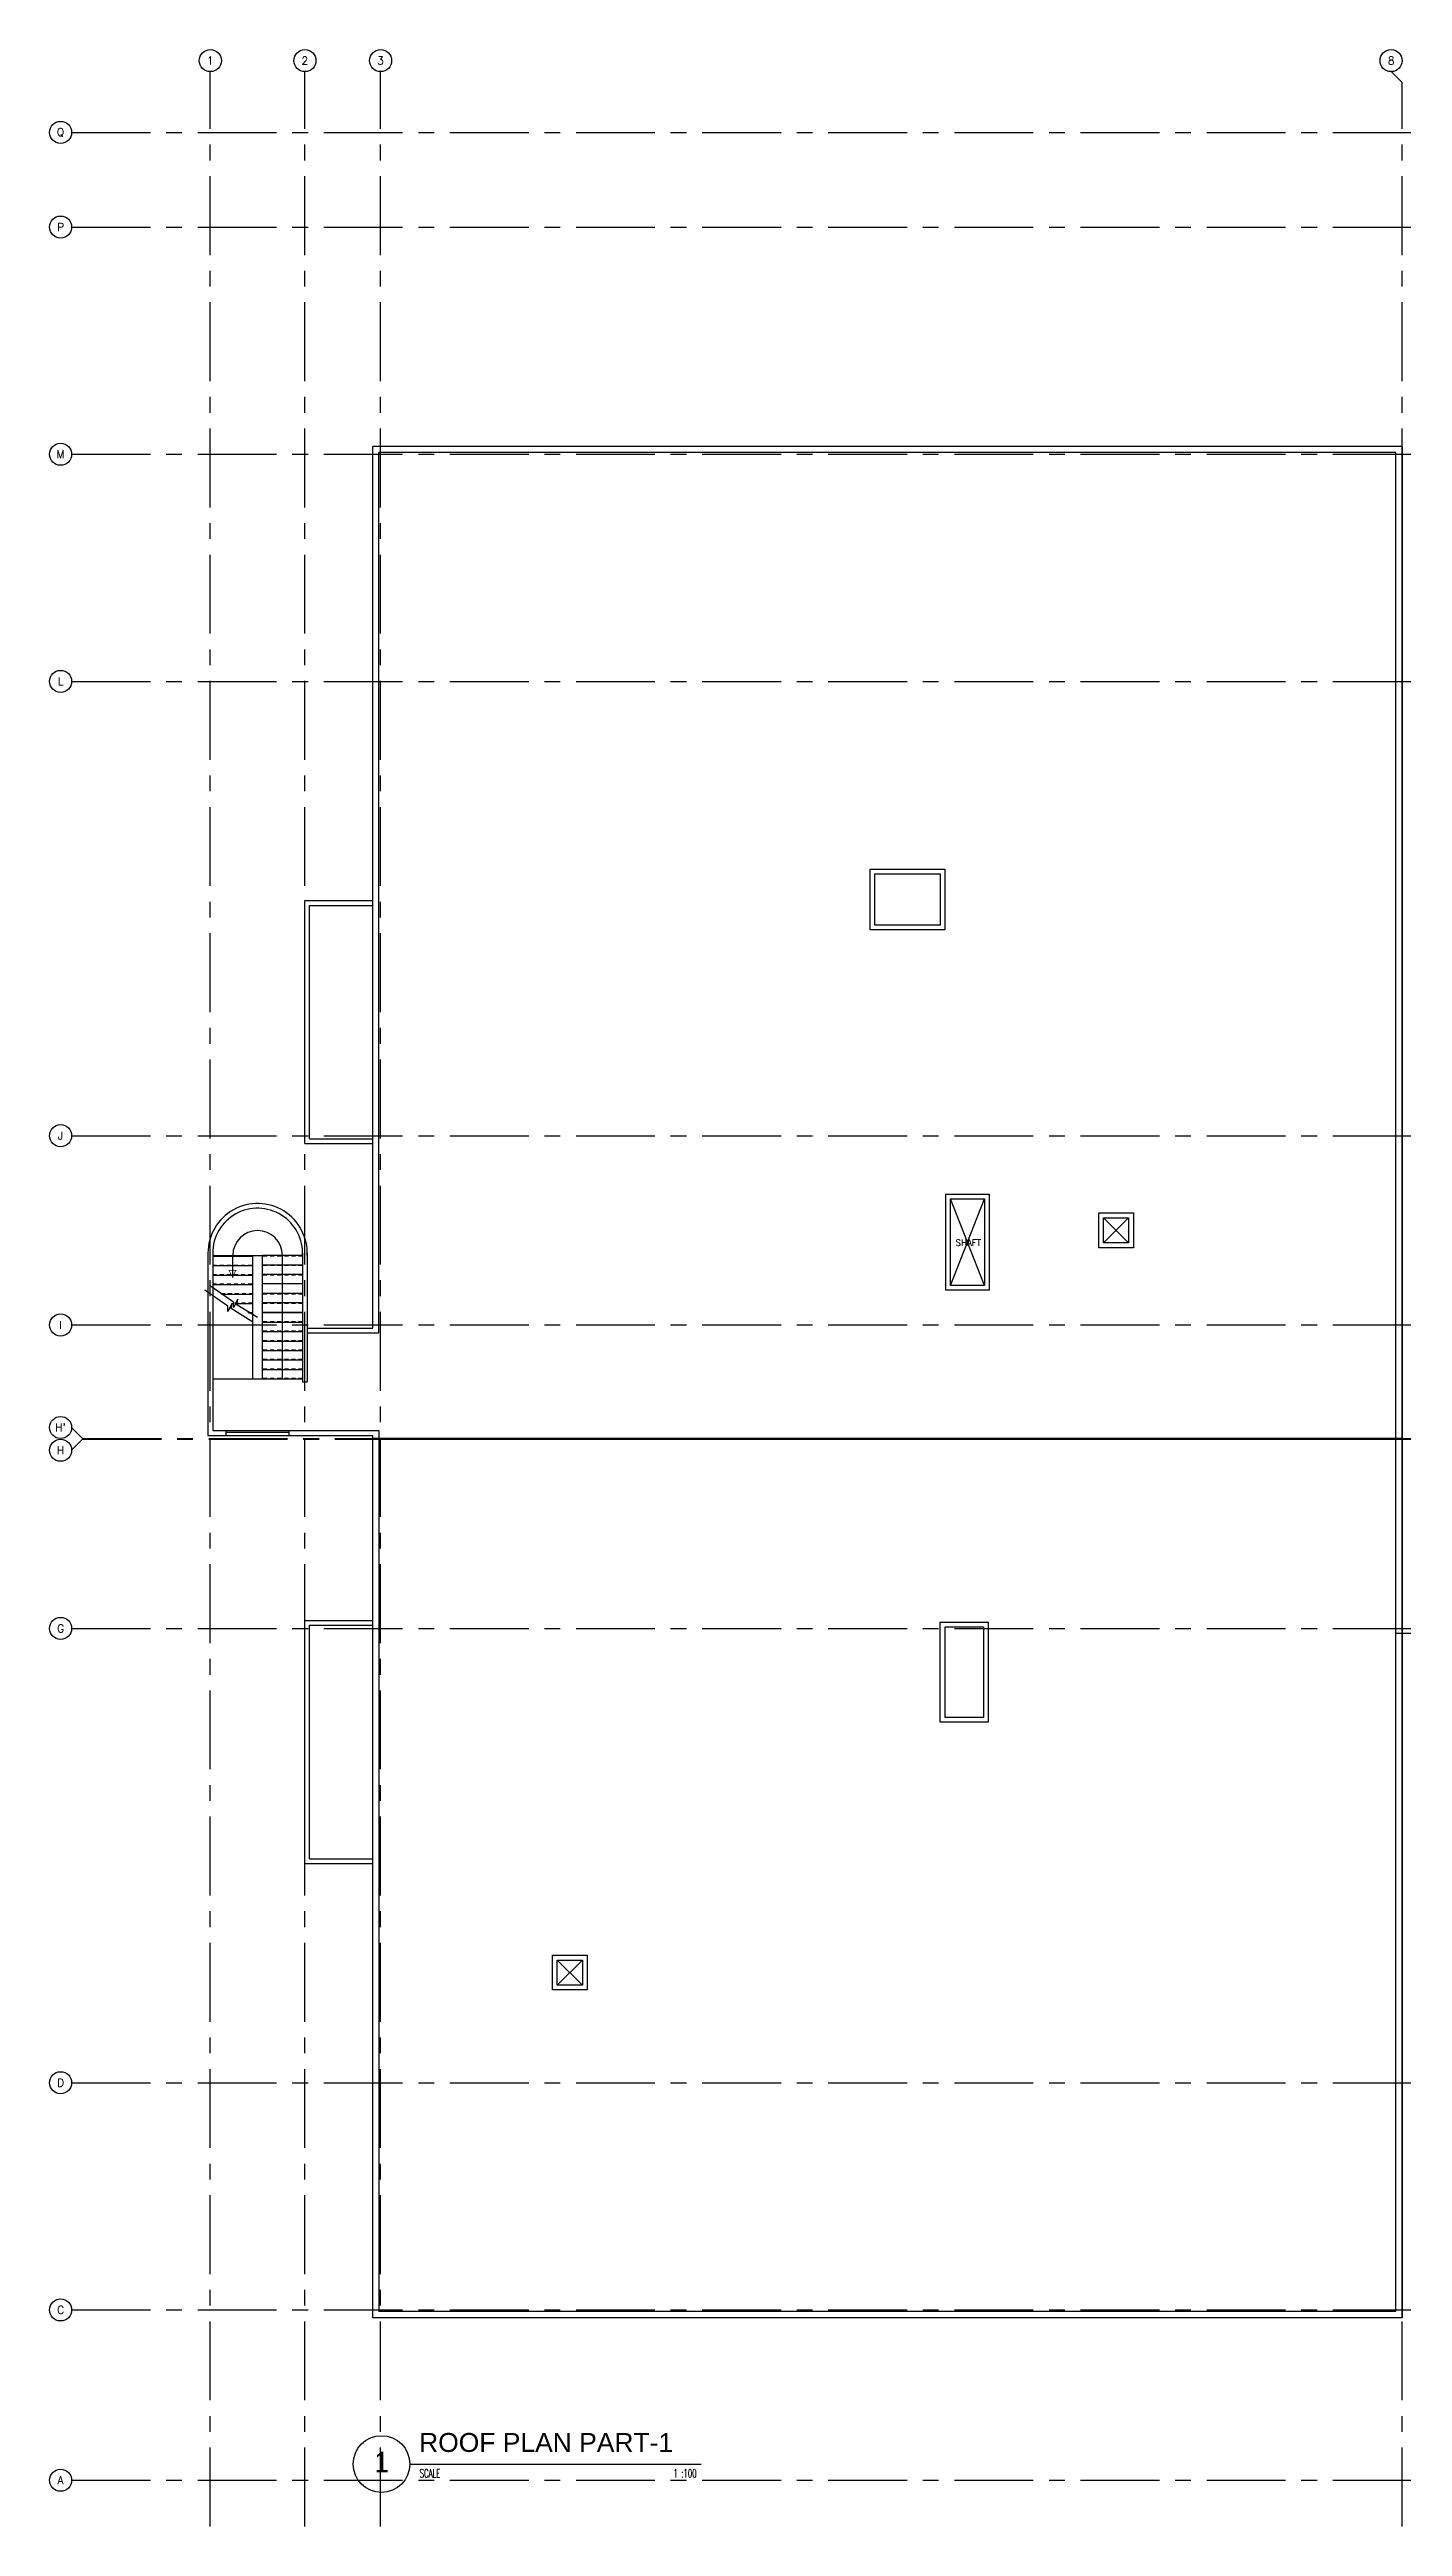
# Model space of a CAD drawing. Extents: x 88808.2 to 88901.9, y 39921.6 to 40000.1.
# Drawn here: x 88808.2 to 88851.1, y 39921.6 to 40000.1 of the extents above; entities that cross this region are included whole.
import ezdxf
from ezdxf.enums import TextEntityAlignment as Align

# ---------------------------------------------------------------- set-up
doc = ezdxf.new("R2010")
doc.units = 0
doc.header["$MEASUREMENT"] = 0
doc.linetypes.add('CENTERX2', pattern=[4, 2.5, -0.5, 0.5, -0.5])
doc.linetypes.add('HIDDEN2', pattern=[0.1875, 0.125, -0.0625])
doc.layers.get('0').update_dxf_attribs({"color": 9, "linetype": 'CONTINUOUS'})
for name, color, linetype in [('AX', 9, 'CONTINUOUS'), ('AX-CR', 7, 'CONTINUOUS'), ('AX-TXT', 6, 'CONTINUOUS'), ('AXES', 11, 'CENTERX2'), ('CER', 2, 'CONTINUOUS'), ('CTXT', 6, 'CONTINUOUS'), ('DOOR', 9, 'CONTINUOUS'), ('E-TXT', 2, 'CONTINUOUS'), ('EJ', 9, 'CONTINUOUS'), ('PROJ-L', 9, 'CONTINUOUS'), ('ROOF', 9, 'CONTINUOUS'), ('SHAFT', 9, 'CONTINUOUS'), ('SHAFTS', 9, 'CONTINUOUS'), ('STR', 9, 'CONTINUOUS'), ('WALL', 9, 'CONTINUOUS'), ('WIN', 9, 'CONTINUOUS')]:
    doc.layers.add(name, color=color, linetype=linetype)
doc.styles.add('ROMANS', font='ROMANS.shx')
doc.styles.add('TTXT', font='ARIAL.TTF', dxfattribs={"width": 0.6})

# ---------------------------------------------------------------- blocks, each defined once
blk = doc.blocks.new('AXL')
at = {"layer": 'AX-CR'}
blk.add_circle((-350, 0), 350, dxfattribs=at)
at = {"layer": 'AX-TXT', "style": 'ROMANS'}
blk.add_attdef('AX', text='', height=250, dxfattribs=at).set_placement((-350, 0), align=Align.MIDDLE)
blk = doc.blocks.new('AXU')
at = {"layer": 'AX-CR'}
blk.add_circle((0, 350), 350, dxfattribs=at)
at = {"layer": 'AX-TXT', "style": 'ROMANS'}
blk.add_attdef('AX', text='', height=250, dxfattribs=at).set_placement((0, 350), align=Align.MIDDLE)

msp = doc.modelspace()

# ---------------------------------------------------------------- linework, layer by layer
at = {"linetype": 'Continuous'}
for p, q in [((88814.67, 39961.9), (88814.97, 39961.9)), ((88814.97, 39957.98), (88813.405, 39957.98))]:
    msp.add_line(p, q, dxfattribs=at)
for p, q in [((88813.885, 39960.293), (88813.154, 39960.801)), ((88814.064, 39960.42), (88813.332, 39960.928)), ((88814.026, 39960.392), (88813.885, 39960.123)), ((88813.885, 39960.123), (88813.885, 39960.293)), ((88813.991, 39960.217), (88814.026, 39960.392)), ((88814.646, 39959.807), (88813.991, 39960.217)), ((88814.204, 39960.519), (88814.064, 39960.25)), ((88814.064, 39960.25), (88814.064, 39960.42)), ((88814.169, 39960.343), (88814.204, 39960.519)), ((88814.824, 39959.934), (88814.169, 39960.343))]:
    msp.add_line(p, q)
at = {"layer": 'AXES'}
for p, q in [((88813.33, 39921.615), (88813.33, 39999.428)), ((88816.33, 39921.615), (88816.33, 39999.428)), ((88818.73, 39921.615), (88818.73, 39999.428)), ((88851.13, 39999.078), (88850.78, 39999.428)), ((88851.13, 39921.615), (88851.13, 39999.078)), ((88808.93, 39997.5), (88876.97, 39997.5)), ((88808.93, 39994.5), (88876.97, 39994.5)), ((88808.93, 39987.3), (88876.97, 39987.3)), ((88808.93, 39980.1), (88876.97, 39980.1)), ((88808.93, 39965.7), (88876.97, 39965.7)), ((88808.93, 39959.7), (88876.97, 39959.7)), ((88809.28, 39956.1), (88808.93, 39956.45)), ((88809.28, 39956.08), (88808.93, 39955.73)), ((88809.28, 39956.1), (88876.97, 39956.1)), ((88809.28, 39956.08), (88876.97, 39956.08)), ((88808.93, 39950.08), (88876.97, 39950.08)), ((88808.93, 39935.68), (88876.97, 39935.68)), ((88808.93, 39928.48), (88876.97, 39928.48)), ((88808.93, 39923.08), (88876.97, 39923.08))]:
    msp.add_line(p, q, dxfattribs=at)
at = {"layer": 'CER', "color": 6}
msp.add_line((88819.659, 39923.593), (88828.897, 39923.593), dxfattribs=at)
msp.add_circle((88818.759, 39923.593), 0.9, dxfattribs=at)
at = {"layer": 'DOOR', "color": 0, "linetype": 'Continuous'}
msp.add_line((88850.93, 39949.93), (88860.97, 39949.93), dxfattribs=at)
at = {"layer": 'EJ'}
for p, q in [((88851.13, 39928.23), (88851.13, 39987.55)), ((88818.48, 39956.1), (88894.046, 39956.1)), ((88818.48, 39956.08), (88894.046, 39956.08))]:
    msp.add_line(p, q, dxfattribs=at)
at = {"layer": 'EJ', "color": 8}
msp.add_line((88851.13, 39977.5), (88851.13, 39959.45), dxfattribs=at)
at = {"layer": 'PROJ-L'}
for p, q in [((88816.33, 39965.451), (88816.33, 39973.15)), ((88816.33, 39973.15), (88818.48, 39973.15)), ((88816.48, 39965.601), (88816.48, 39973)), ((88816.48, 39973), (88818.48, 39973)), ((88816.33, 39965.451), (88818.48, 39965.451)), ((88816.48, 39965.601), (88818.48, 39965.601)), ((88816.33, 39942.631), (88816.33, 39950.33)), ((88816.33, 39950.33), (88818.48, 39950.33)), ((88816.48, 39942.781), (88816.48, 39950.18)), ((88816.48, 39950.18), (88818.48, 39950.18)), ((88816.33, 39942.631), (88818.48, 39942.631)), ((88816.48, 39942.781), (88818.48, 39942.781))]:
    msp.add_line(p, q, dxfattribs=at)
at = {"layer": 'ROOF', "color": 0, "linetype": 'Continuous'}
for p, q in [((88818.48, 39959.6), (88818.48, 39987.55)), ((88818.68, 39959.45), (88818.68, 39987.35)), ((88818.48, 39928.23), (88818.48, 39956.2)), ((88818.68, 39956.35), (88818.68, 39950.33)), ((88818.68, 39950.33), (88818.68, 39928.43)), ((88850.93, 39928.43), (88818.68, 39928.43)), ((88851.13, 39928.23), (88818.48, 39928.23))]:
    msp.add_line(p, q, dxfattribs=at)
at = {"layer": 'ROOF'}
for p, q in [((88851.13, 39987.55), (88818.48, 39987.55)), ((88850.93, 39987.35), (88818.68, 39987.35)), ((88850.93, 39928.43), (88850.93, 39987.35)), ((88851.13, 39987.55), (88851.13, 39928.23)), ((88814.67, 39961.9), (88814.67, 39957.98)), ((88814.97, 39961.9), (88814.97, 39957.98)), ((88814.558, 39960.1), (88814.67, 39960.1)), ((88814.558, 39960.1), (88814.67, 39960.1)), ((88814.59, 39960.08), (88814.67, 39960.08)), ((88814.59, 39960.08), (88814.67, 39960.08)), ((88816.405, 39959.6), (88818.48, 39959.6)), ((88816.405, 39959.45), (88818.68, 39959.45)), ((88815.83, 39956.35), (88818.68, 39956.35)), ((88816.405, 39956.2), (88818.48, 39956.2)), ((88851.13, 39956.1), (88818.48, 39956.1)), ((88851.13, 39956.08), (88818.48, 39956.08))]:
    msp.add_line(p, q, dxfattribs=at)
at = {"layer": 'SHAFTS', "color": 7}
for p, q in [((88834.255, 39972.225), (88834.255, 39974.15)), ((88834.255, 39974.15), (88836.63, 39974.15)), ((88836.63, 39974.15), (88836.63, 39972.743)), ((88836.63, 39972.743), (88836.63, 39972.225)), ((88836.63, 39972.225), (88834.255, 39972.225)), ((88836.481, 39947.11), (88836.481, 39950.28)), ((88836.481, 39950.28), (88838.005, 39950.28)), ((88836.631, 39947.26), (88836.631, 39950.13)), ((88836.631, 39950.13), (88837.855, 39950.13)), ((88837.855, 39950.13), (88837.855, 39947.26)), ((88838.005, 39950.28), (88838.005, 39947.11)), ((88837.855, 39947.26), (88836.631, 39947.26)), ((88838.005, 39947.11), (88836.481, 39947.11))]:
    msp.add_line(p, q, dxfattribs=at)
at = {"layer": 'SHAFTS', "linetype": 'Continuous'}
for p, q in [((88836.805, 39960.95), (88837.88, 39963.7)), ((88837.88, 39960.95), (88836.805, 39963.7))]:
    msp.add_line(p, q, dxfattribs=at)
at = {"layer": 'SHAFTS', "color": 97, "linetype": 'Continuous'}
for p, q in [((88836.805, 39960.95), (88837.88, 39963.7)), ((88837.88, 39960.95), (88836.805, 39963.7)), ((88841.655, 39963.1), (88842.455, 39962.3)), ((88842.455, 39963.1), (88841.655, 39962.3)), ((88825.13, 39939.57), (88824.33, 39938.77)), ((88824.33, 39939.57), (88825.13, 39938.77))]:
    msp.add_line(p, q, dxfattribs=at)
at = {"layer": 'SHAFTS', "color": 7}
for points in [[(88834.405, 39974), (88836.48, 39974), (88836.48, 39972.375), (88834.405, 39972.375)], [(88836.655, 39963.85), (88838.03, 39963.85), (88838.03, 39960.8), (88836.655, 39960.8)], [(88836.805, 39963.7), (88837.88, 39963.7), (88837.88, 39960.95), (88836.805, 39960.95)], [(88841.505, 39963.25), (88842.605, 39963.25), (88842.605, 39962.15), (88841.505, 39962.15)], [(88841.655, 39963.1), (88842.455, 39963.1), (88842.455, 39962.3), (88841.655, 39962.3)], [(88824.18, 39939.72), (88825.28, 39939.72), (88825.28, 39938.62), (88824.18, 39938.62)], [(88824.33, 39939.57), (88825.13, 39939.57), (88825.13, 39938.77), (88824.33, 39938.77)]]:
    msp.add_lwpolyline(points, close=True, dxfattribs=at)
at = {"layer": 'STR'}
for p, q in [((88813.405, 39961.9), (88814.68, 39961.9)), ((88813.405, 39961.88), (88814.68, 39961.88)), ((88813.405, 39961.58), (88814.68, 39961.58)), ((88814.043, 39961.207), (88814.043, 39961.902)), ((88816.255, 39961.9), (88814.98, 39961.9)), ((88816.255, 39961.6), (88814.98, 39961.6)), ((88815.618, 39957.98), (88815.618, 39961.902)), ((88813.405, 39961.28), (88814.68, 39961.28)), ((88813.405, 39960.98), (88814.68, 39960.98)), ((88813.69, 39960.68), (88814.68, 39960.68)), ((88816.255, 39961.3), (88814.98, 39961.3)), ((88816.255, 39961), (88814.98, 39961)), ((88816.255, 39960.7), (88814.98, 39960.7)), ((88814.122, 39960.38), (88814.68, 39960.38)), ((88814.554, 39960.08), (88814.68, 39960.08)), ((88816.255, 39960.4), (88814.98, 39960.4)), ((88816.255, 39960.1), (88814.98, 39960.1)), ((88816.255, 39960.08), (88814.98, 39960.08)), ((88816.255, 39959.78), (88814.98, 39959.78)), ((88816.255, 39959.48), (88814.98, 39959.48)), ((88816.255, 39959.18), (88814.98, 39959.18)), ((88816.255, 39958.88), (88814.98, 39958.88)), ((88816.255, 39958.58), (88814.98, 39958.58)), ((88816.255, 39958.28), (88814.98, 39958.28)), ((88816.255, 39957.98), (88814.98, 39957.98))]:
    msp.add_line(p, q, dxfattribs=at)
at = {"layer": 'STR', "linetype": 'HIDDEN2'}
for p, q in [((88813.405, 39961.9), (88814.68, 39961.9)), ((88813.405, 39961.88), (88814.68, 39961.88)), ((88813.405, 39961.6), (88814.68, 39961.6)), ((88816.255, 39961.88), (88814.98, 39961.88)), ((88816.255, 39961.58), (88814.98, 39961.58)), ((88813.405, 39961.3), (88814.68, 39961.3)), ((88813.405, 39961), (88814.68, 39961)), ((88813.405, 39960.98), (88814.68, 39960.98)), ((88813.661, 39960.7), (88814.68, 39960.7)), ((88816.255, 39961.28), (88814.98, 39961.28)), ((88816.255, 39960.68), (88814.98, 39960.68)), ((88814.093, 39960.4), (88814.68, 39960.4)), ((88814.525, 39960.1), (88814.68, 39960.1)), ((88816.255, 39960.38), (88814.98, 39960.38)), ((88816.255, 39959.8), (88814.98, 39959.8)), ((88816.255, 39959.5), (88814.98, 39959.5)), ((88816.255, 39959.2), (88814.98, 39959.2)), ((88816.255, 39958.9), (88814.98, 39958.9)), ((88816.255, 39958.6), (88814.98, 39958.6)), ((88816.255, 39958.3), (88814.98, 39958.3)), ((88816.255, 39958), (88814.98, 39958))]:
    msp.add_line(p, q, dxfattribs=at)
at = {"layer": 'STR', "const_width": 0.0215}
msp.add_lwpolyline([(88813.917, 39961.433), (88814.148, 39961.433), (88814.033, 39961.233)], close=True, dxfattribs=at)
at = {"layer": 'STR'}
msp.add_arc((88814.83, 39961.902), 0.787, 0, 180, dxfattribs=at)
at = {"layer": 'WALL'}
for p, q in [((88813.255, 39961.975), (88813.255, 39956.2)), ((88813.405, 39961.975), (88813.405, 39956.35)), ((88816.255, 39961.975), (88816.255, 39957.9)), ((88816.405, 39961.975), (88816.405, 39957.9)), ((88816.255, 39957.9), (88816.405, 39957.9)), ((88813.255, 39956.2), (88813.83, 39956.2)), ((88813.405, 39956.35), (88813.83, 39956.35)), ((88813.83, 39956.2), (88813.83, 39956.35)), ((88815.83, 39956.2), (88815.83, 39956.35)), ((88815.83, 39956.2), (88816.405, 39956.2))]:
    msp.add_line(p, q, dxfattribs=at)
for radius, start, end in [(1.575, 357.25838, 180), (1.425, 356.96954, 180.00002)]:
    msp.add_arc((88814.83, 39961.975), radius, start, end, dxfattribs=at)
at = {"layer": 'WIN'}
for p, q in [((88813.83, 39956.35), (88815.83, 39956.35)), ((88813.83, 39956.3), (88815.83, 39956.3)), ((88813.83, 39956.2), (88815.83, 39956.2))]:
    msp.add_line(p, q, dxfattribs=at)

# ---------------------------------------------------------------- block references
at = {"layer": 'AX', "xscale": 0.001, "yscale": 0.001, "zscale": 0.001}
for name, p, values in [('AXU', (88813.33, 39999.428), {'AX': '1'}), ('AXU', (88816.33, 39999.428), {'AX': '2'}), ('AXU', (88818.73, 39999.428), {'AX': '3'}), ('AXU', (88850.78, 39999.428), {'AX': '8'}), ('AXL', (88808.93, 39997.5), {'AX': 'Q'}), ('AXL', (88808.93, 39994.5), {'AX': 'P'}), ('AXL', (88808.93, 39987.3), {'AX': 'M'}), ('AXL', (88808.93, 39980.1), {'AX': 'L'}), ('AXL', (88808.93, 39965.7), {'AX': 'J'}), ('AXL', (88808.93, 39959.7), {'AX': 'I'}), ('AXL', (88808.93, 39956.45), {'AX': "H'"}), ('AXL', (88808.93, 39955.73), {'AX': 'H'}), ('AXL', (88808.93, 39950.08), {'AX': 'G'}), ('AXL', (88808.93, 39935.68), {'AX': 'D'}), ('AXL', (88808.93, 39928.48), {'AX': 'C'}), ('AXL', (88808.93, 39923.08), {'AX': 'A'})]:
    msp.add_blockref(name, p, dxfattribs=at).add_auto_attribs(values)

# ---------------------------------------------------------------- texts
at = {"layer": 'CTXT', "style": 'TTXT'}
msp.add_text('ROOF PLAN PART-1', height=0.6, dxfattribs=at).set_placement((88819.952, 39923.978))
at = {"layer": 'CTXT', "style": 'TTXT', "width": 0.9}
msp.add_text('1', height=0.65, dxfattribs=at).set_placement((88818.54, 39923.334))
at = {"layer": 'E-TXT', "style": 'ROMANS', "width": 0.6}
for s, p in [('SCALE ', (88819.969, 39923.163)), ('1 :100', (88828.016, 39923.163))]:
    msp.add_text(s, height=0.27, dxfattribs=at).set_placement(p)
at = {"layer": 'SHAFT', "style": 'ROMANS'}
msp.add_text('SHAFT', height=0.2, dxfattribs=at).set_placement((88837.37, 39962.307), align=Align.MIDDLE)

doc.saveas('drawing.dxf')
